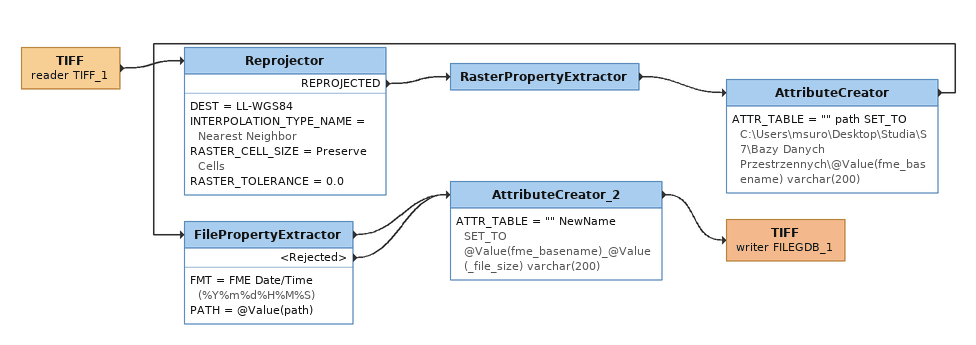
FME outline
TIFF (reader TIFF_1)
    -> Reprojector
Reprojector
    DEST = LL-WGS84
    INTERPOLATION_TYPE_NAME = Nearest Neighbor
    RASTER_CELL_SIZE = Preserve Cells
    RASTER_TOLERANCE = 0.0
    REPROJECTED -> RasterPropertyExtractor
RasterPropertyExtractor
    -> AttributeCreator
AttributeCreator
    ATTR_TABLE = "" path SET_TO C:\Users\msuro\Desktop\Studia\S7\Bazy Danych Przestrzennych\@Value(fme_basename) varchar(200)
    -> FilePropertyExtractor
FilePropertyExtractor
    FMT = FME Date/Time (%Y%m%d%H%M%S)
    PATH = @Value(path)
    -> AttributeCreator_2
    <Rejected> -> AttributeCreator_2
AttributeCreator_2
    ATTR_TABLE = "" NewName SET_TO @Value(fme_basename)_@Value(_file_size) varchar(200)
    -> TIFF (writer FILEGDB_1)
TIFF (writer FILEGDB_1)
